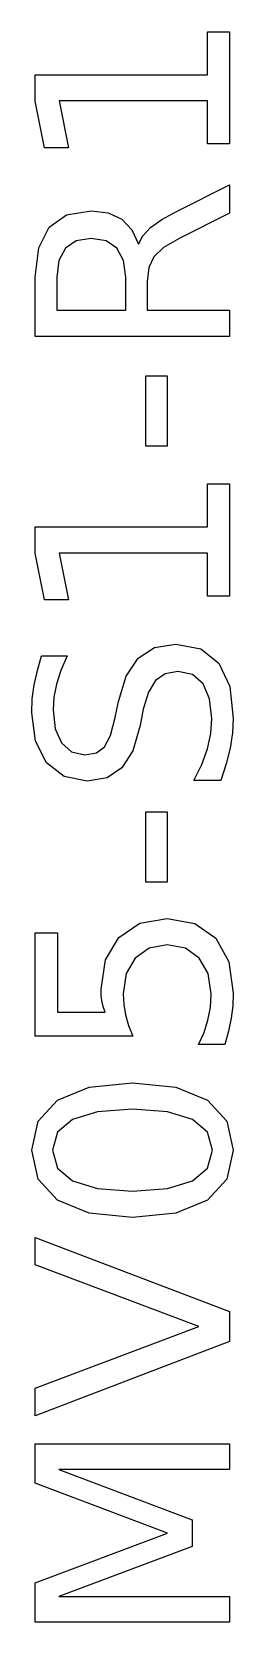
# Model space of a CAD drawing. Header units: millimetres. Extents: x 8.6 to 10, y 7.2 to 18.2.
import ezdxf

# ---------------------------------------------------------------- set-up
doc = ezdxf.new("R2010")
doc.units = ezdxf.units.MM
doc.layers.add('LASER_MARK', color=1, linetype='Continuous')

msp = doc.modelspace()

# ---------------------------------------------------------------- linework, layer by layer
at = {"layer": 'LASER_MARK'}
for points in [[(9.82, 17.432), (9.82, 17.73), (8.791, 17.73), (8.856, 17.405), (8.689, 17.405), (8.624, 17.728), (8.624, 17.911), (9.82, 17.911), (9.82, 18.209), (9.974, 18.209), (9.974, 17.432), (9.82, 17.432)], [(9.372, 16.796), (9.426, 16.852), (9.503, 16.908), (9.605, 16.963), (9.974, 17.149), (9.974, 16.952), (9.628, 16.78), (9.515, 16.714), (9.448, 16.65), (9.414, 16.576), (9.403, 16.479), (9.403, 16.28), (9.974, 16.28), (9.974, 16.098), (8.624, 16.098), (8.624, 16.51), (8.649, 16.712), (8.721, 16.855), (8.842, 16.94), (9.013, 16.969), (9.13, 16.954), (9.225, 16.91), (9.296, 16.837), (9.341, 16.738), (9.372, 16.796)], [(9.253, 16.28), (9.253, 16.51), (9.238, 16.625), (9.192, 16.709), (9.117, 16.76), (9.013, 16.776), (8.909, 16.76), (8.835, 16.709), (8.789, 16.625), (8.774, 16.51), (8.774, 16.28), (9.253, 16.28)], [(9.393, 15.826), (9.541, 15.826), (9.541, 15.339), (9.393, 15.339), (9.393, 15.826)], [(9.82, 14.598), (8.791, 14.598), (8.856, 14.274), (8.689, 14.274), (8.624, 14.597), (8.624, 14.779), (9.82, 14.779), (9.82, 15.077), (9.974, 15.077), (9.974, 14.3), (9.82, 14.3), (9.82, 14.598)], [(8.847, 13.886), (8.803, 13.785), (8.773, 13.69), (8.754, 13.599), (8.748, 13.512), (8.763, 13.38), (8.806, 13.282), (8.876, 13.221), (8.97, 13.201), (9.049, 13.214), (9.106, 13.255), (9.147, 13.333), (9.179, 13.459), (9.202, 13.569), (9.256, 13.746), (9.339, 13.87), (9.453, 13.943), (9.601, 13.967), (9.774, 13.935), (9.899, 13.836), (9.975, 13.674), (10, 13.451), (9.995, 13.352), (9.978, 13.247), (9.951, 13.137), (9.914, 13.023), (9.726, 13.023), (9.781, 13.133), (9.82, 13.241), (9.844, 13.347), (9.852, 13.451), (9.836, 13.589), (9.79, 13.692), (9.716, 13.756), (9.615, 13.777), (9.526, 13.762), (9.459, 13.716), (9.41, 13.635), (9.375, 13.516), (9.354, 13.404), (9.302, 13.228), (9.226, 13.109), (9.123, 13.04), (8.985, 13.018), (8.825, 13.049), (8.703, 13.144), (8.626, 13.294), (8.6, 13.491), (8.604, 13.587), (8.617, 13.685), (8.639, 13.784), (8.669, 13.886), (8.847, 13.886)], [(9.393, 12.805), (9.541, 12.805), (9.541, 12.318), (9.393, 12.318), (9.393, 12.805)], [(8.624, 11.967), (8.778, 11.967), (8.778, 11.417), (9.109, 11.417), (9.097, 11.457), (9.088, 11.497), (9.083, 11.536), (9.082, 11.576), (9.113, 11.779), (9.206, 11.934), (9.351, 12.033), (9.541, 12.066), (9.734, 12.032), (9.879, 11.931), (9.97, 11.767), (10, 11.548), (9.996, 11.462), (9.986, 11.375), (9.967, 11.286), (9.942, 11.193), (9.759, 11.193), (9.797, 11.276), (9.824, 11.361), (9.841, 11.45), (9.846, 11.545), (9.826, 11.685), (9.764, 11.792), (9.667, 11.861), (9.541, 11.883), (9.415, 11.861), (9.318, 11.792), (9.256, 11.685), (9.235, 11.545), (9.239, 11.471), (9.252, 11.398), (9.272, 11.325), (9.302, 11.25), (8.624, 11.25), (8.624, 11.967)], [(8.78, 10.808), (8.999, 10.897), (9.3, 10.927), (9.601, 10.897), (9.821, 10.808), (9.955, 10.661), (10, 10.461), (9.955, 10.261), (9.821, 10.114), (9.601, 10.025), (9.3, 9.995), (8.999, 10.025), (8.78, 10.114), (8.645, 10.261), (8.6, 10.461), (8.645, 10.661), (8.78, 10.808)], [(8.883, 10.249), (9.057, 10.196), (9.3, 10.178), (9.543, 10.196), (9.717, 10.249), (9.821, 10.337), (9.855, 10.461), (9.821, 10.585), (9.717, 10.674), (9.543, 10.727), (9.3, 10.745), (9.057, 10.727), (8.883, 10.674), (8.779, 10.585), (8.745, 10.461), (8.779, 10.337), (8.883, 10.249)], [(8.624, 8.812), (9.76, 9.239), (8.624, 9.668), (8.624, 9.857), (9.974, 9.343), (9.974, 9.136), (8.624, 8.621), (8.624, 8.812)], [(8.624, 8.154), (8.624, 8.426), (9.974, 8.426), (9.974, 8.248), (8.789, 8.248), (9.714, 7.9), (9.714, 7.716), (8.789, 7.369), (9.974, 7.369), (9.974, 7.191), (8.624, 7.191), (8.624, 7.463), (9.542, 7.808), (8.624, 8.154)]]:
    msp.add_lwpolyline(points, close=True, dxfattribs=at)

doc.saveas('drawing.dxf')
